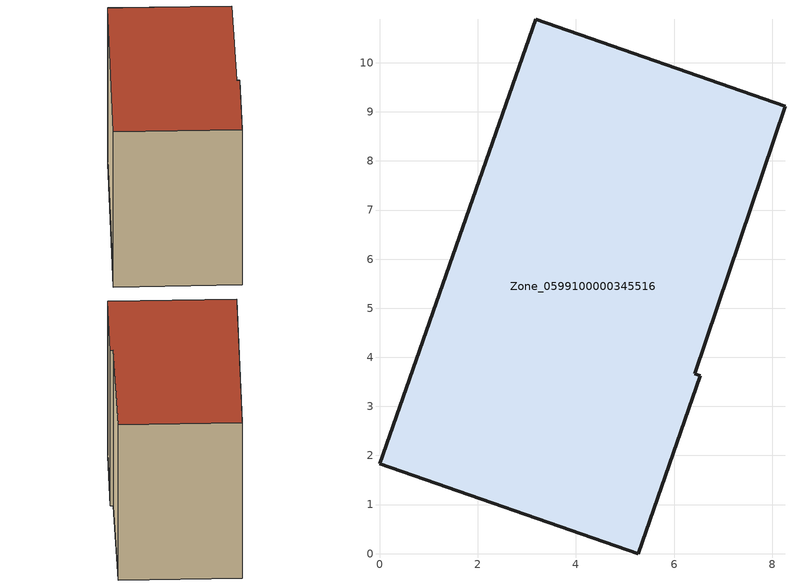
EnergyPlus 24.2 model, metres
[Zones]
Zone_0599100000345516
 floor ground (C_G): 0,1.83 3.18,10.88 8.26,9.12 6.42,3.66 6.53,3.63 5.27,0 z0
 wall outside (C_F): 3.18,10.88 0,1.83 5.27,0 6.53,3.63 6.42,3.66 8.26,9.12 3.18,10.88 z0:8.13
 roof outside (C_R): 5.27,0 6.53,3.63 6.42,3.66 8.26,9.12 3.18,10.88 0,1.83 z8.13
[BUILDING]
Pand.0599100000345516: North Axis=0; Terrain=City; Loads Convergence Tolerance Value=0.04; Temperature Convergence Tolerance Value=0.4; Solar Distribution=FullExterior; Maximum Number of Warmup Days=25; Minimum Number of Warmup Days=1
[Site:Location]
Rotterdam.The.Hague.AP_ZH_NLD Design_Conditions: Latitude=51.96; Longitude=4.45; Time Zone=1; Elevation=-4.5
[SITE:GROUNDTEMPERATURE:BUILDINGSURFACE]
18, 18, 18, 18, 18, 18, 18, 18, 18, 18, 18, 18
[MATERIAL] Thermal Absorptance=0.9; Solar Absorptance=0.7; Visible Absorptance=0.7
Name | Roughness | Thickness | Conductivity | Density | Specific Heat
G.TC.1992-2005 | MediumSmooth | 0.15 | 0.06 | 540 | 1210
F.TC.1992-2005 | Rough | 0.3 | 0.12 | 1920 | 840
R.TC.1992-2005 | MediumRough | 0.2 | 0.08 | 1500 | 1000
[CONSTRUCTION]
C_G: G.TC.1992-2005
C_F: F.TC.1992-2005
C_R: R.TC.1992-2005
[ZONE]
Zone_0599100000345516: Type=1; Multiplier=1; Ceiling Height=Autocalculate; Volume=Autocalculate; Floor Area=autocalculate; Part of Total Floor Area=Yes
[ZONEINFILTRATION:DESIGNFLOWRATE]
Infil_Zone_0599100000345516: Zone or ZoneList or Space or SpaceList=Zone_0599100000345516; Schedule=AlwaysOn; Design Flow Rate Calculation Method=Flow/Area; Flow Rate per Floor Area=0.0015; Constant Term Coefficient=1; Temperature Term Coefficient=0; Velocity Term Coefficient=0; Velocity Squared Term Coefficient=0
[HVACTEMPLATE:ZONE:IDEALLOADSAIRSYSTEM]
Zone_0599100000345516: Maximum Heating Supply Air Temperature=50; Minimum Cooling Supply Air Temperature=13; Maximum Heating Supply Air Humidity Ratio=0.0156; Minimum Cooling Supply Air Humidity Ratio=0.0077; Heating Limit=NoLimit; Cooling Limit=NoLimit; Dehumidification Control Type=ConstantSensibleHeatRatio; Cooling Sensible Heat Ratio=0.7; Dehumidification Setpoint=60; Humidification Control Type=None; Humidification Setpoint=30; Outdoor Air Method=None; Outdoor Air Flow Rate per Person=0.00944; Outdoor Air Flow Rate per Zone Floor Area=0; Outdoor Air Flow Rate per Zone=0; Demand Controlled Ventilation Type=None; Outdoor Air Economizer Type=NoEconomizer; Heat Recovery Type=None; Sensible Heat Recovery Effectiveness=0.7; Latent Heat Recovery Effectiveness=0.65
[ZONECONTROL:THERMOSTAT]
ThermostatControl_Zone_0599100000345516: Zone or ZoneList=Zone_0599100000345516; Control Type Schedule=DualSetpointControlType; Control 1=Thermostat_Zone_0599100000345516; Temperature Difference Between Cutout And Setpoint=0
[THERMOSTATSETPOINT:DUALSETPOINT]
Thermostat_Zone_0599100000345516: Heating Setpoint Temperature Schedule=HeatingSetpoint_Zone_0599100000345516; Cooling Setpoint Temperature Schedule=CoolingSetpoint_Zone_0599100000345516
[SCHEDULE:COMPACT]
HeatingSetpoint_Zone_0599100000345516: Through: 12/31, For: AllDays, Until: 24:00, 21
CoolingSetpoint_Zone_0599100000345516: Through: 12/31, For: AllDays, Until: 24:00, 24
DualSetpointControlType: Through: 12/31, For: AllDays, Until: 24:00, 4
AlwaysOn: Through: 12/31, For: AllDays, Until: 24:00, 1
